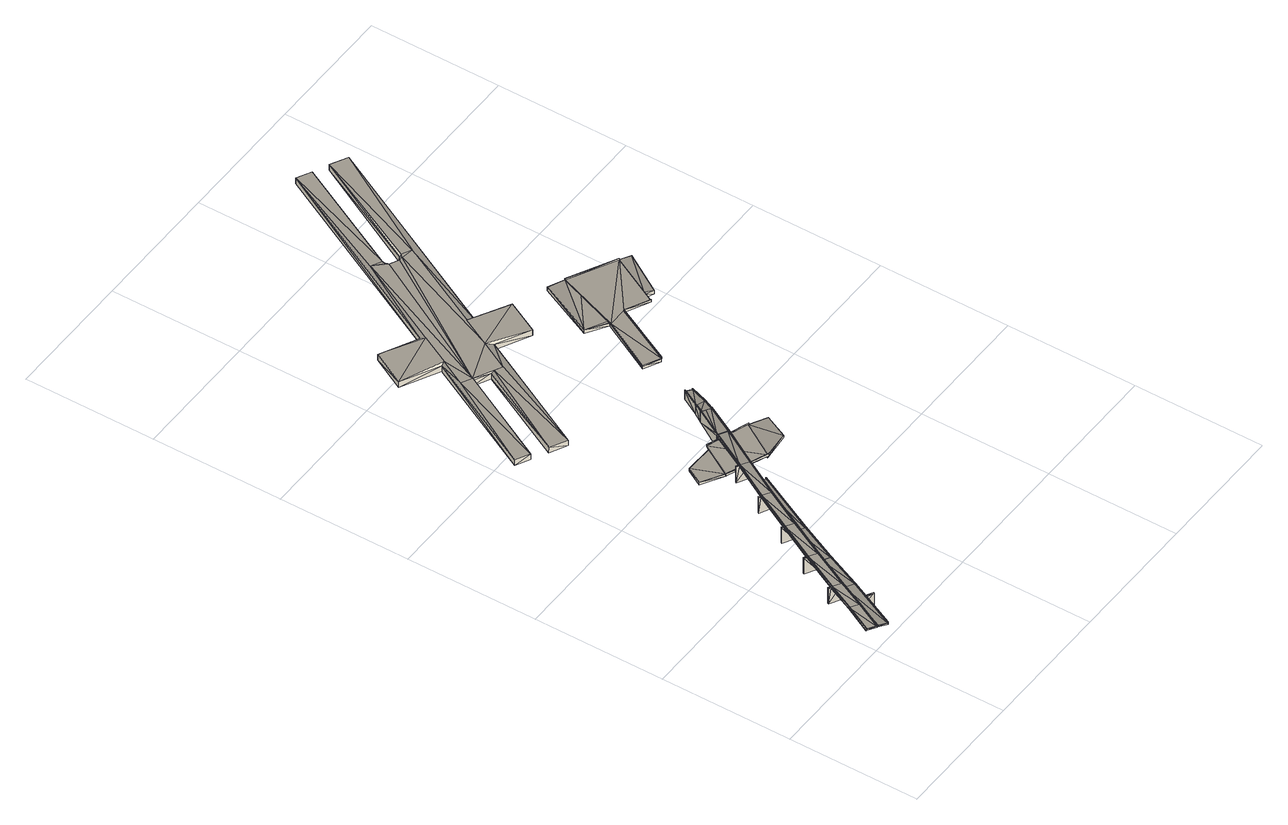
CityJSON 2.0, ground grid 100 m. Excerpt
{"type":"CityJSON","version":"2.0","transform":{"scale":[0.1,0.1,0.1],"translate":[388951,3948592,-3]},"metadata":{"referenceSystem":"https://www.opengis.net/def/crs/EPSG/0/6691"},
"CityObjects":{
"bridge1":{"type":"Bridge","attributes":{"function":"01"},"children":["bridge1-1"],"geometry":[{"type":"MultiSurface","lod":"2","boundaries":[[[0,1,2]],[[3,2,1]],[[4,1,5]],[[4,5,6]],[[4,3,1]],[[6,3,4]],[[6,5,7]],[[6,7,8]],[[9,8,7]],[[9,10,8]],[[7,11,9]],[[2,12,13]],[[14,12,2]],[[3,14,2]],[[15,10,9]],[[15,16,10]],[[17,14,3]],[[18,17,3]],[[16,15,19]],[[20,21,22]],[[19,15,23]],[[23,24,19]],[[21,18,22]],[[21,17,18]],[[15,25,23]],[[26,24,27]],[[27,24,23]],[[28,26,27]],[[28,29,26]],[[23,28,29]],[[30,31,22]],[[22,18,30]],[[32,33,26]],[[32,26,34]],[[29,34,26]],[[35,34,29]],[[31,36,37]],[[36,31,38]],[[31,30,38]],[[30,39,38]],[[30,40,39]],[[40,41,39]],[[42,33,32]],[[43,44,33]],[[43,33,45]],[[46,33,42]],[[45,33,46]],[[47,46,42]],[[48,44,43]],[[49,44,48]],[[49,50,44]],[[51,49,50]],[[50,52,44]],[[44,52,53]],[[54,52,50]],[[51,54,50]],[[51,55,54]],[[54,55,56]],[[52,57,53]],[[58,53,57]],[[58,59,57]],[[60,59,58]],[[58,61,53]],[[60,61,58]],[[59,62,60]],[[62,61,60]],[[59,63,62]],[[64,62,65]],[[66,67,65]],[[65,68,66]],[[64,68,65]],[[69,70,66]],[[71,70,69]],[[69,66,72]],[[68,72,66]],[[73,72,68]],[[73,68,74]],[[20,21,12]],[[27,28,23]],[[35,25,29]],[[42,47,34]],[[48,45,43]],[[51,55,45]],[[54,59,63]],[[65,62,61]],[[67,65,61]],[[75,76,77]],[[78,76,75]],[[76,79,77]],[[79,80,77]],[[81,82,83]],[[84,81,83]],[[85,86,87]],[[85,87,88]],[[89,88,90]],[[85,88,89]],[[83,91,84]],[[92,91,83]],[[90,93,89]],[[94,93,90]],[[95,91,92]],[[96,95,92]],[[94,97,98]],[[94,98,93]],[[99,100,101]],[[100,99,102]],[[103,104,105]],[[105,104,106]],[[107,105,106]],[[104,108,109]],[[106,104,109]],[[109,110,111]],[[112,109,111]],[[113,111,114]],[[106,109,112]],[[114,111,78]],[[114,78,75]],[[95,96,115]],[[116,117,118]],[[119,95,115]],[[119,115,120]],[[121,116,118]],[[121,118,122]],[[123,122,118]],[[124,97,125]],[[124,98,97]],[[125,126,124]],[[125,127,126]],[[123,128,129]],[[123,129,122]],[[127,130,126]],[[131,130,127]],[[128,132,133]],[[128,133,129]],[[131,100,130]],[[100,102,130]],[[134,116,121]],[[135,102,99]],[[112,111,113]],[[136,137,138]],[[139,140,136]],[[140,137,136]],[[141,137,140]],[[142,143,144]],[[145,142,144]],[[146,142,145]],[[147,146,145]],[[148,146,147]],[[149,147,145]],[[150,111,151]],[[152,153,145]],[[145,153,149]],[[154,152,155]],[[152,154,153]],[[155,75,154]],[[75,77,154]],[[78,111,156]],[[156,111,150]],[[157,150,158]],[[159,157,158]],[[150,157,156]],[[146,148,157]],[[159,146,157]],[[153,160,149]],[[160,80,149]],[[153,154,160]],[[156,157,161]],[[157,148,162]],[[148,147,162]],[[161,157,162]],[[149,80,147]],[[80,79,147]],[[163,76,161]],[[163,161,162]],[[79,163,162]],[[147,79,162]],[[164,165,5]],[[166,165,164]],[[88,87,165]],[[7,87,86]],[[167,168,169]],[[11,168,9]],[[2,13,170]],[[171,172,173]],[[171,174,175]],[[173,174,171]],[[174,166,175]],[[176,166,174]],[[167,85,177]],[[85,89,177]],[[178,168,167]],[[9,168,178]],[[177,178,167]],[[9,178,15]],[[179,0,170]],[[180,0,179]],[[181,182,83]],[[183,84,184]],[[84,91,184]],[[174,173,24]],[[185,179,170]],[[20,22,185]],[[22,179,185]],[[186,174,24]],[[187,176,174]],[[186,187,174]],[[176,187,90]],[[89,93,188]],[[177,89,188]],[[15,178,189]],[[25,15,189]],[[177,190,178]],[[188,190,177]],[[178,190,191]],[[186,24,26]],[[192,191,190]],[[193,182,179]],[[31,194,22]],[[22,194,195]],[[179,22,195]],[[195,193,179]],[[184,91,196]],[[184,196,197]],[[186,26,33]],[[198,186,33]],[[199,187,186]],[[198,199,186]],[[97,94,187]],[[188,98,200]],[[200,201,188]],[[188,201,190]],[[202,192,190]],[[201,203,190]],[[142,69,72]],[[135,101,103]],[[143,142,72]],[[204,102,135]],[[143,72,73]],[[143,73,74]],[[205,206,207]],[[71,142,207]],[[142,146,207]],[[208,71,207]],[[209,210,205]],[[207,209,205]],[[210,209,103]],[[211,105,212]],[[211,212,213]],[[214,213,215]],[[213,214,144]],[[143,74,144]],[[74,216,144]],[[109,108,110]],[[112,107,106]],[[217,218,219]],[[220,217,219]],[[144,218,217]],[[155,217,220]],[[114,75,155]],[[220,114,155]],[[152,144,217]],[[145,144,152]],[[155,152,217]],[[35,192,202]],[[34,35,202]],[[37,194,31]],[[193,221,96]],[[194,138,222]],[[39,138,36]],[[136,138,39]],[[115,117,120]],[[117,116,120]],[[223,203,201]],[[222,138,224]],[[224,138,137]],[[224,225,222]],[[222,225,226]],[[227,41,228]],[[228,229,227]],[[229,230,227]],[[231,33,44]],[[199,198,231]],[[198,33,231]],[[232,97,199]],[[199,231,232]],[[233,201,200]],[[200,98,233]],[[98,124,233]],[[234,223,201]],[[233,235,201]],[[235,236,201]],[[46,47,234]],[[47,223,234]],[[236,235,237]],[[53,231,44]],[[238,231,53]],[[232,231,239]],[[239,231,238]],[[127,125,232]],[[233,126,240]],[[237,235,241]],[[240,242,233]],[[233,242,235]],[[235,242,243]],[[55,237,241]],[[56,55,241]],[[225,224,244]],[[244,224,245]],[[137,141,245]],[[224,137,245]],[[230,246,227]],[[247,246,230]],[[139,227,246]],[[242,248,243]],[[249,53,61]],[[249,238,53]],[[249,250,238]],[[250,251,238]],[[251,239,238]],[[240,252,242]],[[240,126,252]],[[252,126,130]],[[253,244,245]],[[254,248,242]],[[253,245,141]],[[255,256,242]],[[242,252,255]],[[63,248,254]],[[62,63,254]],[[133,132,141]],[[140,133,141]],[[257,258,140]],[[259,260,250]],[[255,261,256]],[[260,66,250]],[[251,250,262]],[[262,250,206]],[[70,263,250]],[[67,66,260]],[[252,130,264]],[[216,252,204]],[[255,252,216]],[[216,74,255]],[[74,261,255]],[[64,261,68]],[[265,262,206]],[[69,142,71]],[[5,1,164]],[[168,7,86]],[[86,85,167]],[[182,92,83]],[[185,13,20]],[[191,25,189]],[[193,96,92]],[[182,193,92]],[[266,197,267]],[[55,236,46]],[[236,237,55]],[[63,243,56]],[[243,248,63]],[[132,128,253]],[[247,129,258]],[[257,246,258]],[[67,259,61]],[[101,100,265]],[[11,7,168]],[[169,86,167]],[[5,87,7]],[[166,88,165]],[[165,87,5]],[[175,166,164]],[[1,81,164]],[[90,88,166]],[[176,90,166]],[[18,3,268]],[[268,10,19]],[[24,268,19]],[[187,94,90]],[[196,91,95]],[[268,197,18]],[[18,197,40]],[[199,97,187]],[[93,98,188]],[[37,138,194]],[[221,115,96]],[[36,138,37]],[[197,196,267]],[[197,266,40]],[[226,225,118]],[[118,225,123]],[[229,121,230]],[[230,121,122]],[[227,136,41]],[[139,136,227]],[[125,97,232]],[[239,127,232]],[[124,126,233]],[[244,123,225]],[[128,123,244]],[[230,122,247]],[[122,129,247]],[[140,139,246]],[[251,131,127]],[[239,251,127]],[[253,128,244]],[[132,253,141]],[[246,247,258]],[[140,246,257]],[[258,133,140]],[[262,100,131]],[[251,262,131]],[[264,130,102]],[[100,262,265]],[[264,102,204]],[[104,103,151]],[[103,209,151]],[[112,105,107]],[[212,105,112]],[[114,220,212]],[[76,78,161]],[[161,78,156]],[[79,76,163]],[[154,77,160]],[[77,80,160]],[[269,82,0]],[[180,269,0]],[[181,269,180]],[[83,82,181]],[[181,82,269]],[[0,82,1]],[[82,81,1]],[[81,172,164]],[[172,270,164]],[[270,172,171]],[[172,81,183]],[[81,84,183]],[[175,270,171]],[[6,8,3]],[[8,10,3]],[[169,168,86]],[[0,2,170]],[[10,16,19]],[[179,181,180]],[[181,179,182]],[[183,268,172]],[[172,268,173]],[[183,184,268]],[[3,10,268]],[[173,268,24]],[[189,178,191]],[[268,184,197]],[[30,18,40]],[[203,202,190]],[[195,194,271]],[[221,193,195]],[[271,272,221]],[[195,271,221]],[[194,222,271]],[[271,222,272]],[[221,272,115]],[[272,117,115]],[[222,226,272]],[[272,226,117]],[[226,118,117]],[[38,39,36]],[[120,116,134]],[[119,273,95]],[[196,95,267]],[[95,273,267]],[[273,119,120]],[[228,266,273]],[[266,267,273]],[[229,273,120]],[[121,120,134]],[[229,120,121]],[[273,229,228]],[[136,39,41]],[[40,266,228]],[[41,40,228]],[[236,234,201]],[[236,46,234]],[[241,235,243]],[[256,254,242]],[[129,133,258]],[[259,250,249]],[[66,70,250]],[[250,263,206]],[[252,264,204]],[[68,261,74]],[[206,263,208]],[[263,70,208]],[[208,70,71]],[[205,265,206]],[[210,265,205]],[[101,265,210]],[[103,101,210]],[[99,101,135]],[[105,135,103]],[[211,204,105]],[[204,135,105]],[[213,216,211]],[[216,204,211]],[[206,208,207]],[[213,212,215]],[[216,213,144]],[[159,207,146]],[[209,207,159]],[[158,209,159]],[[151,209,158]],[[108,104,151]],[[158,150,151]],[[111,108,151]],[[110,108,111]],[[212,112,113]],[[219,214,215]],[[218,214,219]],[[212,220,215]],[[220,219,215]],[[113,114,212]],[[218,144,214]]],"semantics":{"surfaces":[{"type":"OuterCeilingSurface"},{"type":"OuterFloorSurface"},{"type":"GroundSurface"},{"type":"WallSurface"}],"values":[0,0,0,0,0,0,0,0,0,0,0,0,0,0,0,0,0,0,0,0,0,0,0,0,0,0,0,0,0,0,0,0,0,0,0,0,0,0,0,0,0,0,0,0,0,0,0,0,0,0,0,0,0,0,0,0,0,0,0,0,0,0,0,0,0,0,0,0,0,0,0,0,0,0,0,0,0,0,0,0,0,0,0,0,0,0,1,1,1,1,1,1,1,1,1,1,1,1,1,1,1,1,1,1,1,1,1,1,1,1,1,1,1,1,1,1,1,1,1,1,1,1,1,1,1,1,1,1,1,1,1,1,1,1,1,1,1,1,1,2,2,2,2,2,2,2,2,2,2,3,3,3,3,3,3,3,3,3,3,3,3,3,3,3,3,3,3,3,3,3,3,3,3,3,3,3,3,3,3,3,3,3,3,3,3,3,3,3,3,3,3,3,3,3,3,3,3,3,3,3,3,3,3,3,3,3,3,3,3,3,3,3,3,3,3,3,3,3,3,3,3,3,3,3,3,3,3,3,3,3,3,3,3,3,3,3,3,3,3,3,3,3,3,3,3,3,3,3,3,3,3,3,3,3,3,3,3,3,3,3,3,3,3,3,3,3,3,3,3,3,3,3,3,3,3,3,3,3,3,3,3,3,3,3,3,3,3,3,3,3,3,3,3,3,3,3,3,3,3,3,3,3,3,3,3,3,3,3,3,3,3,3,3,3,3,3,3,3,3,3,3,3,3,3,3,3,3,3,3,3,3,3,3,3,3,3,3,3,3,3,3,3,3,3,3,3,3,3,3,3,3,3,3,3,3,3,3,3,3,3,3,3,3,3,3,3,3,3,3,3,3,3,3,3,3,3,3,3,3,3,3,3,3,3,3,3,3,3,3,3,3,3,3,3,3,3,3,3,3,3,3,3,3,3,3,3,3,3,3,3,3,3,3,3,3,3,3,3,3,3,3,3,3,3,3,3,3,3,3,3,3,3,3,3,3,3,3,3,3,3,3,3,3,3,3,3,3,3,3,3,3,3,3,3,3,3,3,3,3,3,3,3,3,3,3,3,3,3,3,3,3,3,3,3,3,3,3,3,3,3,3,3,3,3,3,3,3,3,3,3,3,3,3,3,3,3,3,3,3,3,3,3,3,3,3,3,3,3,3,3,3,3,3,3,3,3,3,3,3,3]}}]},
"bridge1-1":{"type":"BridgeConstructiveElement","parents":["bridge1"],"geometry":[{"type":"MultiSurface","lod":"2","boundaries":[[[274,275,276]],[[276,275,277]],[[276,277,170]],[[170,13,276]],[[185,277,20]],[[170,277,185]],[[274,276,278]],[[276,13,278]],[[275,279,277]],[[277,279,20]],[[280,281,27]],[[25,280,27]],[[282,35,283]],[[284,282,283]],[[285,189,191]],[[189,285,25]],[[285,280,25]],[[282,191,192]],[[282,285,191]],[[192,35,282]],[[282,280,285]],[[284,280,282]],[[32,286,42]],[[286,287,42]],[[286,32,34]],[[288,286,34]],[[289,286,288]],[[47,42,287]],[[290,47,287]],[[291,290,287]],[[202,288,34]],[[288,202,203]],[[290,288,203]],[[290,203,223]],[[223,47,290]],[[290,291,288]],[[291,289,288]],[[292,48,43]],[[292,293,48]],[[48,293,49]],[[293,50,49]],[[51,50,293]],[[43,45,292]],[[292,46,294]],[[295,292,294]],[[55,51,293]],[[296,55,293]],[[297,296,293]],[[294,234,236]],[[294,46,234]],[[296,236,237]],[[296,294,236]],[[296,295,294]],[[297,295,296]],[[237,55,296]],[[298,57,52]],[[298,58,57]],[[299,58,298]],[[60,58,299]],[[59,60,299]],[[298,52,54]],[[300,298,54]],[[63,59,299]],[[63,299,301]],[[300,54,56]],[[302,56,241]],[[302,241,243]],[[300,56,302]],[[303,243,248]],[[303,302,243]],[[301,300,302]],[[303,301,302]],[[63,301,303]],[[304,249,305]],[[259,304,306]],[[305,307,304]],[[304,307,306]],[[305,61,308]],[[61,62,308]],[[309,64,307]],[[310,309,307]],[[311,254,256]],[[254,311,308]],[[309,311,256]],[[309,256,261]],[[309,308,311]],[[310,308,309]],[[261,64,309]],[[170,13,185]],[[13,20,12]],[[21,14,12]],[[17,14,21]],[[191,192,35]],[[42,34,32]],[[203,223,47]],[[52,59,54]],[[306,307,67]],[[64,256,62]],[[256,261,64]],[[13,12,278]],[[20,279,21]],[[12,14,278]],[[278,14,17]],[[279,278,17]],[[279,17,21]],[[281,28,27]],[[281,283,28]],[[283,29,28]],[[35,29,283]],[[63,303,248]],[[249,61,305]],[[259,306,260]],[[307,64,67]],[[62,254,308]],[[274,279,275]],[[278,279,274]],[[23,25,27]],[[25,23,29]],[[281,284,283]],[[280,284,281]],[[35,191,25]],[[286,291,287]],[[289,291,286]],[[203,34,202]],[[47,203,34]],[[51,48,49]],[[45,46,292]],[[51,45,48]],[[292,295,293]],[[295,297,293]],[[55,46,45]],[[57,59,52]],[[298,301,299]],[[300,301,298]],[[243,56,241]],[[56,54,63]],[[249,304,259]],[[259,249,61]],[[259,260,67]],[[260,306,67]],[[305,308,307]],[[67,64,65]],[[308,310,307]],[[256,62,254]]]}]},
"bridge2":{"type":"Bridge","geometry":[{"type":"Solid","lod":"2","boundaries":[[[[312,313,314]],[[315,312,314]],[[316,317,315]],[[318,312,315]],[[317,319,315]],[[319,318,315]],[[320,319,317]],[[321,318,319]],[[322,319,320]],[[323,322,320]],[[324,325,326]],[[326,325,327]],[[328,329,330]],[[331,329,328]],[[332,333,321]],[[319,332,321]],[[334,335,336]],[[327,325,336]],[[325,321,336]],[[321,334,336]],[[337,327,336]],[[326,327,337]],[[330,329,323]],[[323,329,338]],[[329,339,338]],[[322,323,338]],[[340,322,338]],[[341,322,340]],[[342,314,343]],[[343,314,344]],[[344,314,313]],[[312,324,313]],[[337,345,344]],[[326,337,324]],[[324,337,313]],[[313,337,344]],[[342,346,314]],[[346,315,314]],[[347,342,348]],[[348,349,347]],[[343,349,348]],[[346,347,315]],[[316,315,350]],[[315,349,350]],[[345,335,351]],[[328,316,352]],[[331,328,352]],[[316,350,352]],[[350,349,338]],[[349,340,338]],[[329,331,352]],[[339,329,352]],[[353,340,333]],[[354,340,353]],[[332,341,353]],[[319,341,332]],[[322,341,319]],[[348,342,343]],[[346,342,347]],[[347,349,315]],[[317,316,328]],[[325,324,312]],[[318,325,312]],[[317,328,320]],[[328,330,320]],[[318,321,325]],[[353,333,332]],[[353,341,354]],[[320,330,323]],[[354,341,340]],[[345,351,344]],[[321,333,334]],[[337,336,335]],[[351,343,344]],[[345,337,335]],[[340,349,351]],[[335,340,351]],[[339,352,350]],[[338,339,350]],[[349,343,351]],[[334,333,335]],[[333,340,335]]]],"semantics":{"surfaces":[{"type":"OuterCeilingSurface"},{"type":"GroundSurface"},{"type":"WallSurface"},{"type":"OuterFloorSurface"}],"values":[[0,0,0,0,0,0,0,0,0,0,1,1,1,1,2,2,2,2,2,2,2,2,2,2,2,2,2,2,2,2,2,2,2,2,2,2,2,2,2,2,2,2,2,2,2,2,2,2,2,2,2,2,2,2,2,2,2,2,2,2,2,2,2,2,2,2,2,2,2,2,2,2,3,3,3,3,3,3,3,3,3,3]]}}]},
"bridge3":{"type":"Bridge","geometry":[{"type":"Solid","lod":"2","boundaries":[[[[355,356,357]],[[355,357,358]],[[359,360,361]],[[359,362,360]],[[358,363,355]],[[364,356,355]],[[365,366,367]],[[365,367,368]],[[369,366,365]],[[368,367,370]],[[371,372,373]],[[371,374,372]],[[375,374,371]],[[368,373,365]],[[368,370,376]],[[376,373,368]],[[376,377,378]],[[371,373,379]],[[375,371,379]],[[376,378,380]],[[381,382,379]],[[363,373,376]],[[383,373,363]],[[381,384,382]],[[385,373,383]],[[355,363,376]],[[379,373,361]],[[361,373,385]],[[364,355,380]],[[361,386,381]],[[387,361,385]],[[359,361,387]],[[361,360,386]],[[380,355,376]],[[381,379,361]],[[388,389,390]],[[391,392,393]],[[394,389,388]],[[392,395,393]],[[393,389,394]],[[396,397,398]],[[397,389,398]],[[398,389,393]],[[395,399,393]],[[400,401,395]],[[401,399,395]],[[402,398,393]],[[399,402,393]],[[403,398,404]],[[404,398,402]],[[405,402,399]],[[406,398,403]],[[407,405,399]],[[408,407,399]],[[409,406,403]],[[357,410,358]],[[411,362,359]],[[406,409,356]],[[356,409,357]],[[362,407,360]],[[407,408,360]],[[363,412,383]],[[363,410,412]],[[377,397,378]],[[397,396,378]],[[410,363,358]],[[398,406,364]],[[364,406,356]],[[366,390,367]],[[388,390,366]],[[374,392,372]],[[392,391,372]],[[367,390,370]],[[390,389,370]],[[375,392,374]],[[395,392,375]],[[393,394,369]],[[413,393,369]],[[373,369,365]],[[373,413,369]],[[370,397,377]],[[389,397,370]],[[370,377,376]],[[378,396,364]],[[396,398,364]],[[378,364,380]],[[382,375,379]],[[382,400,375]],[[400,395,375]],[[384,401,382]],[[401,400,382]],[[386,384,381]],[[386,399,384]],[[399,401,384]],[[383,414,385]],[[383,412,414]],[[412,404,414]],[[404,402,414]],[[414,387,385]],[[387,414,411]],[[387,411,359]],[[360,399,386]],[[408,399,360]],[[394,388,366]],[[369,394,366]],[[372,393,413]],[[391,393,372]],[[372,413,373]],[[410,404,412]],[[403,404,410]],[[414,402,411]],[[402,405,411]],[[357,409,410]],[[409,403,410]],[[411,405,362]],[[405,407,362]]]],"semantics":{"surfaces":[{"type":"OuterFloorSurface"},{"type":"GroundSurface"},{"type":"WallSurface"}],"values":[[0,0,0,0,0,0,0,0,0,0,0,0,0,0,0,0,0,0,0,0,0,0,0,0,0,0,0,0,0,0,0,0,0,0,0,1,1,1,1,1,1,1,1,1,1,1,1,1,1,1,1,1,1,1,1,2,2,2,2,2,2,2,2,2,2,2,2,2,2,2,2,2,2,2,2,2,2,2,2,2,2,2,2,2,2,2,2,2,2,2,2,2,2,2,2,2,2,2,2,2,2,2,2,2,2,2,2,2,2,2,2,2,2,2,2,2]]}}]},
"bridge4":{"type":"Bridge","attributes":{"function":"07"},"geometry":[{"type":"Solid","lod":"2","boundaries":[[[[415,416,417]],[[416,418,417]],[[419,416,415]],[[420,419,415]],[[421,422,418]],[[418,422,417]],[[422,423,417]],[[424,425,426]],[[425,419,426]],[[426,419,420]],[[427,422,421]],[[428,426,429]],[[429,426,420]],[[430,429,420]],[[431,432,433]],[[434,431,433]],[[435,431,436]],[[436,431,434]],[[437,438,439]],[[440,438,437]],[[441,436,434]],[[442,443,434]],[[443,441,434]],[[444,436,445]],[[445,436,441]],[[446,445,441]],[[418,447,448]],[[416,447,418]],[[432,431,417]],[[417,431,415]],[[418,448,421]],[[448,449,421]],[[433,432,423]],[[423,432,417]],[[427,450,451]],[[442,434,451]],[[434,427,451]],[[452,443,442]],[[451,452,442]],[[427,421,450]],[[450,421,453]],[[421,449,453]],[[454,455,456]],[[455,447,456]],[[457,416,419]],[[458,416,457]],[[415,431,420]],[[431,435,420]],[[449,459,453]],[[460,459,449]],[[461,460,449]],[[460,462,452]],[[452,462,463]],[[464,452,463]],[[464,443,452]],[[441,443,464]],[[465,466,461]],[[446,441,467]],[[445,446,468]],[[446,467,468]],[[436,444,429]],[[445,468,444]],[[468,469,444]],[[444,469,470]],[[454,457,471]],[[471,455,454]],[[472,455,471]],[[457,419,425]],[[473,457,425]],[[457,473,471]],[[473,425,472]],[[425,424,474]],[[466,475,470]],[[465,461,476]],[[461,477,476]],[[478,479,466]],[[480,425,474]],[[472,425,480]],[[481,428,470]],[[428,429,470]],[[475,481,470]],[[440,437,424]],[[424,437,474]],[[437,482,474]],[[477,472,480]],[[426,428,438]],[[483,437,439]],[[482,437,483]],[[438,428,484]],[[475,484,481]],[[479,478,485]],[[484,439,438]],[[483,439,484]],[[483,484,475]],[[485,483,479]],[[458,456,447]],[[486,466,487]],[[416,458,447]],[[471,473,472]],[[426,440,424]],[[434,423,422]],[[433,423,434]],[[422,427,434]],[[480,488,489]],[[440,426,438]],[[489,477,480]],[[420,435,436]],[[430,420,436]],[[430,436,429]],[[429,444,470]],[[466,460,461]],[[487,466,490]],[[441,464,467]],[[456,458,454]],[[458,457,454]],[[488,485,489]],[[479,483,475]],[[485,477,489]],[[478,477,485]],[[476,477,478]],[[428,481,484]],[[476,478,465]],[[478,466,465]],[[479,475,466]],[[491,490,470]],[[470,469,491]],[[490,466,470]],[[469,492,491]],[[490,491,492]],[[487,463,493]],[[493,486,487]],[[493,463,486]],[[469,468,492]],[[467,490,492]],[[487,490,467]],[[462,486,463]],[[467,463,487]],[[462,466,486]],[[462,460,466]],[[468,467,492]],[[464,463,467]],[[448,447,449]],[[453,451,450]],[[459,451,453]],[[460,452,451]],[[460,451,459]],[[447,455,449]],[[449,455,477]],[[461,449,477]],[[477,455,472]],[[482,488,474]],[[488,482,483]],[[488,483,485]],[[474,488,480]]]],"semantics":{"surfaces":[{"type":"OuterCeilingSurface"},{"type":"GroundSurface"},{"type":"WallSurface"},{"type":"OuterFloorSurface"}],"values":[[0,0,0,0,0,0,0,0,0,0,0,0,0,0,1,1,1,1,1,1,1,1,1,1,1,1,2,2,2,2,2,2,2,2,2,2,2,2,2,2,2,2,2,2,2,2,2,2,2,2,2,2,2,2,2,2,2,2,2,2,2,2,2,2,2,2,2,2,2,2,2,2,2,2,2,2,2,2,2,2,2,2,2,2,2,2,2,2,2,2,2,2,2,2,2,2,2,2,2,2,2,2,2,2,2,2,2,2,2,2,2,2,2,2,2,2,2,2,2,2,2,2,2,2,2,2,2,2,2,2,2,2,2,2,2,2,2,2,2,2,2,3,3,3,3,3,3,3,3,3,3,3,3,3]]}}]}
},
"vertices":[
[144,2,128],[76,38,137],[145,4,128],[75,42,137],[75,39,137],[74,39,137],[74,40,137],[6,77,141],[76,44,137],[4,84,141],[77,46,137],[2,79,141],[235,302,115],[284,275,111],[228,306,115],[111,290,139],[180,250,138],[233,315,115],[276,440,109],[181,252,138],[289,284,110],[238,313,114],[349,400,103],[212,492,134],[231,351,135],[211,493,134],[283,456,132],[276,457,132],[277,459,132],[281,466,132],[417,712,88],[478,677,88],[418,745,135],[425,741,135],[354,780,136],[216,502,134],[477,681,88],[480,679,88],[471,684,88],[419,714,88],[418,715,88],[419,715,88],[423,754,135],[573,1025,132],[575,1025,132],[504,1063,133],[504,1064,133],[359,790,136],[574,1026,132],[577,1032,132],[578,1034,132],[578,1035,132],[724,1308,137],[727,1310,137],[656,1346,138],[509,1073,134],[655,1347,138],[726,1311,137],[728,1315,137],[729,1319,137],[730,1319,137],[884,1584,134],[813,1623,138],[660,1358,138],[819,1634,137],[821,1633,137],[1070,1882,105],[890,1594,134],[994,1923,105],[1072,1885,105],[1073,1886,105],[1072,1886,105],[1004,1923,105],[1001,1925,105],[997,1927,105],[1182,2217,76],[1302,2323,61],[1257,2346,71],[1246,2191,77],[1304,2328,61],[1259,2351,71],[76,38,147],[141,3,138],[142,6,138],[78,41,147],[9,81,151],[6,77,151],[70,41,148],[72,46,148],[115,288,149],[176,251,148],[279,439,118],[346,402,113],[217,495,144],[279,458,142],[420,711,98],[476,678,98],[421,743,145],[359,779,146],[1004,1923,115],[1066,1884,115],[1068,1888,115],[998,1920,115],[1067,1888,116],[1198,2105,95],[1001,1924,116],[1167,2123,95],[1135,2141,95],[1198,2106,95],[1166,2124,95],[1198,2106,93],[1200,2109,93],[1135,2141,97],[1136,2141,97],[1138,2145,96],[477,681,98],[427,710,96],[478,681,95],[479,683,95],[421,713,98],[422,713,98],[423,715,95],[586,1023,65],[642,991,65],[510,1064,143],[571,1028,142],[661,1349,148],[722,1313,147],[916,1484,21],[860,1516,21],[818,1624,148],[881,1588,144],[917,1486,20],[861,1519,20],[422,713,96],[1001,1925,115],[419,714,1],[645,989,1],[480,679,1],[583,1025,1],[859,1520,1],[920,1485,1],[1072,1885,2],[997,1927,2],[1131,2143,2],[1178,2220,2],[1203,2104,2],[1308,2326,2],[1250,2189,2],[1255,2353,2],[1200,2109,103],[1198,2105,104],[1178,2220,86],[1255,2353,82],[1257,2346,81],[1182,2217,86],[1246,2191,87],[1250,2189,87],[1199,2106,103],[1203,2104,103],[1259,2351,81],[1302,2323,71],[1308,2326,69],[1304,2328,71],[74,39,157],[70,41,158],[72,46,158],[9,81,161],[2,79,161],[6,77,161],[284,275,119],[75,39,157],[76,38,157],[181,249,142],[181,249,158],[74,40,157],[176,251,158],[115,288,159],[111,290,159],[349,400,123],[144,2,148],[142,6,148],[346,402,123],[78,41,157],[279,439,128],[289,284,119],[283,456,152],[279,458,152],[217,495,154],[211,493,141],[213,497,154],[213,497,141],[216,502,141],[476,678,108],[480,679,106],[480,680,108],[420,711,108],[417,712,108],[425,741,155],[421,743,155],[359,779,156],[355,782,156],[354,780,141],[355,782,141],[1001,1925,125],[1072,1885,126],[1072,1885,125],[1203,2104,105],[1072,1886,125],[1199,2106,105],[1067,1888,126],[1001,1924,126],[1136,2141,105],[997,1927,126],[1131,2143,105],[1135,2141,105],[997,1927,125],[1134,2148,106],[1131,2143,107],[1135,2141,107],[1138,2145,106],[477,681,108],[481,682,105],[359,790,141],[645,989,75],[642,991,75],[479,683,105],[583,1025,75],[419,715,106],[423,715,105],[586,1023,75],[575,1025,152],[571,1028,152],[510,1064,153],[504,1064,141],[505,1066,153],[505,1066,141],[509,1073,141],[727,1310,157],[722,1313,157],[661,1349,158],[655,1347,141],[657,1351,158],[657,1351,141],[916,1484,31],[920,1485,30],[857,1518,31],[860,1516,31],[660,1358,141],[884,1584,143],[885,1586,154],[881,1588,154],[818,1623,158],[917,1486,30],[813,1623,143],[814,1626,158],[814,1626,143],[859,1520,30],[861,1519,30],[885,1586,143],[890,1594,143],[819,1634,143],[1066,1884,125],[1073,1886,125],[998,1920,125],[1068,1888,125],[418,715,108],[421,713,108],[276,440,129],[141,3,148],[74,39,158],[480,680,105],[478,681,105],[421,713,106],
[340,244,1],[346,253,1],[340,244,119],[346,253,119],[228,306,1],[233,315,1],[193,503,1],[276,457,1],[198,512,141],[281,466,1],[198,512,1],[193,503,141],[418,745,1],[423,754,1],[335,791,141],[335,791,1],[340,800,141],[340,800,1],[573,1025,1],[578,1034,1],[490,1071,141],[490,1071,1],[495,1080,141],[495,1080,1],[724,1308,1],[730,1319,1],[641,1354,1],[647,1365,1],[641,1354,141],[647,1365,141],[886,1583,143],[886,1583,1],[892,1593,143],[892,1593,1],[794,1634,1],[800,1644,143],[800,1644,1],[794,1634,143],
[1062,1569,66],[1067,1570,66],[1063,1564,66],[754,1686,66],[764,1703,66],[773,1698,66],[1226,1833,66],[1231,1835,66],[899,1920,66],[1229,1832,66],[910,1948,66],[893,1920,66],[1062,1569,47],[1226,1833,47],[1278,1590,47],[1362,1768,47],[773,1698,47],[677,1924,47],[899,1920,47],[604,1799,47],[1231,1835,86],[1230,1833,76],[1229,1832,76],[1226,1833,76],[1362,1768,67],[1278,1590,66],[893,1920,68],[677,1924,68],[908,1945,76],[910,1948,86],[1063,1564,86],[1065,1567,76],[1067,1570,76],[1062,1569,77],[754,1686,86],[755,1689,86],[1065,1567,86],[755,1689,76],[764,1703,68],[1062,1569,76],[604,1799,68],[1230,1833,86],[908,1945,86],
[1349,4555,79],[1844,5390,68],[1717,5457,68],[1277,4593,79],[1148,4657,79],[1489,5568,68],[1071,4700,79],[1597,5512,68],[1251,4570,79],[1050,3872,67],[714,3482,79],[327,2789,67],[454,2723,67],[775,3452,79],[689,3488,67],[925,3627,67],[497,3597,79],[209,2854,67],[575,3556,79],[105,2908,67],[567,3795,67],[889,3672,79],[1178,3496,67],[1304,3740,67],[602,3799,79],[1005,3895,79],[714,4021,79],[286,3941,67],[1226,4570,79],[421,4200,67],[1154,4607,79],[702,4056,67],[1145,4627,79],[327,2790,19],[925,3627,19],[454,2723,19],[209,2854,19],[105,2908,19],[570,3550,19],[689,3488,19],[567,3795,19],[1304,3740,19],[1178,3496,19],[1050,3872,19],[702,4056,19],[286,3941,19],[421,4200,19],[1168,4612,20],[1256,4593,20],[1228,4581,20],[1153,4661,20],[1844,5390,20],[1597,5512,20],[1489,5568,20],[1717,5457,20],[1256,4593,67],[1153,4661,67],[1228,4581,67],[570,3550,67],[1168,4612,67],
[1415,2645,76],[1415,2643,76],[1292,2708,76],[1290,2705,76],[1641,3089,77],[1642,3093,77],[1494,3094,77],[1504,3110,77],[1503,3108,77],[1855,3069,77],[1818,2997,77],[1845,3073,77],[1500,3113,77],[2015,3393,77],[1675,3571,77],[1672,3561,77],[1415,2645,49],[1292,2708,49],[1503,3108,49],[1504,3110,49],[1642,3093,49],[1672,3561,49],[1916,3041,49],[2017,3396,49],[2105,3347,49],[1845,3073,49],[1672,3575,49],[1357,3210,49],[1553,3635,50],[1676,3573,49],[1673,3575,49],[1673,3576,49],[1412,2644,86],[1290,2705,86],[1494,3094,87],[1500,3113,79],[1357,3210,79],[1553,3635,79],[1504,3125,85],[1639,3093,97],[1639,3093,87],[1412,2644,96],[1641,3089,97],[1415,2643,96],[1606,3405,85],[1667,3575,85],[1666,3572,87],[1667,3575,84],[1672,3574,82],[1672,3575,79],[1666,3572,97],[1667,3575,97],[1673,3576,84],[1673,3575,79],[1676,3573,79],[1675,3571,79],[1819,3000,97],[1819,3000,87],[1818,2997,97],[1855,3069,79],[2018,3392,82],[2020,3387,97],[2020,3387,87],[2021,3390,97],[2021,3390,82],[1862,3083,85],[2015,3393,79],[1916,3041,79],[2105,3347,79],[2017,3396,79],[2019,3387,85],[1668,3575,84],[1672,3573,84],[1863,3084,85],[2018,3384,85],[1673,3572,84],[1673,3572,81],[1673,3574,81],[1672,3573,82]
]}
